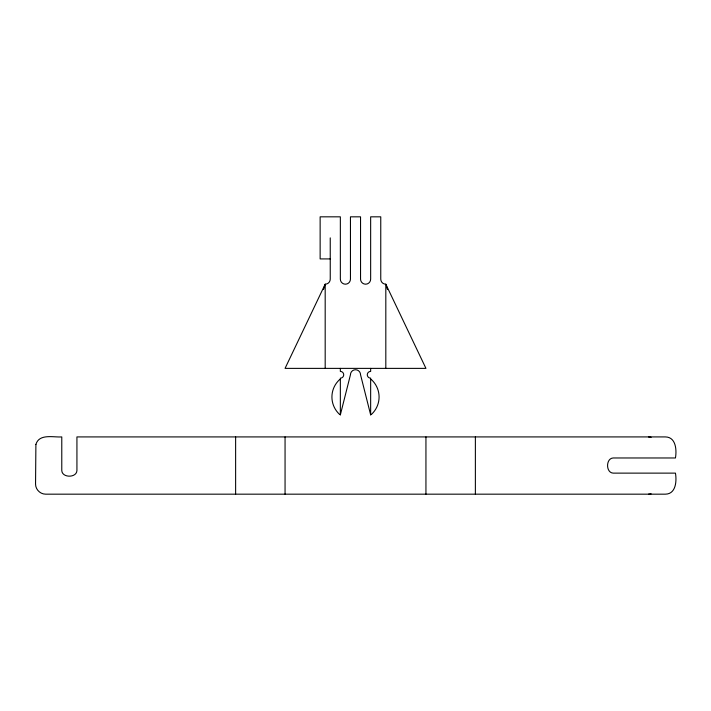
<?xml version="1.0" encoding="UTF-8"?>
<svg xmlns="http://www.w3.org/2000/svg" width="711" height="711" viewBox="0 0 711 711"><rect width="100%" height="100%" fill="white"/><g stroke="black" fill="none" stroke-linecap="round" stroke-linejoin="round"><path stroke-width="1.07" d="M340.347 379.176L339.28 379.896A23.579 23.579 0 0 0 339.28 414.122L340.347 414.842L350.452 374.777A5.048 5.048 0 0 1 355.5 369.729A5.048 5.048 0 0 1 360.548 374.777L370.653 414.842L371.72 414.122A23.579 23.579 0 0 0 371.72 379.896L370.653 379.176M323.505 289.448L325.185 284.187A5.048 5.048 0 0 0 330.242 279.13L330.242 237.874M648.503 494.172L651.125 493.834M330.242 258.92L320.137 258.92L320.137 216.828L340.347 216.828L340.347 279.13A5.048 5.048 0 0 0 345.395 284.187A5.048 5.048 0 0 0 350.452 279.13L350.452 216.828L360.548 216.828L360.548 279.13A5.048 5.048 0 0 0 365.605 284.187A5.048 5.048 0 0 0 370.653 279.13L370.653 216.828L380.758 216.828L380.758 279.13A5.048 5.048 0 0 0 385.815 284.187L425.942 368.378L285.058 368.378L325.185 284.187L325.185 368.378M648.503 436.918L651.125 437.265M387.495 289.448L385.815 284.187L385.815 368.378M475.375 436.918L475.375 494.172M425.942 436.918L425.942 494.172M370.653 368.378L370.653 371.409A3.368 3.368 0 0 0 367.285 374.777A3.368 3.368 0 0 0 370.653 378.145L370.653 414.842M340.347 368.378L340.347 371.409A3.368 3.368 0 0 1 343.715 374.777A3.368 3.368 0 0 1 340.347 378.145L340.347 414.842M285.058 436.918L285.058 494.172M235.625 436.918L235.625 494.172M35.897 444.411L35.55 484.075C35.514 489.479 40.243 494.207 45.655 494.172L665.345 494.172C676.054 494.083 676.801 480.938 675.45 473.126L613.14 473.126C605.719 472.735 605.719 458.364 613.14 457.973L675.45 457.973C676.801 450.161 676.054 437.016 665.345 436.918L76.93 436.918L76.93 470.602C76.539 478.023 62.168 478.023 61.777 470.602L61.777 436.918C53.503 437.523 39.221 433.363 35.897 444.411"/></g></svg>
